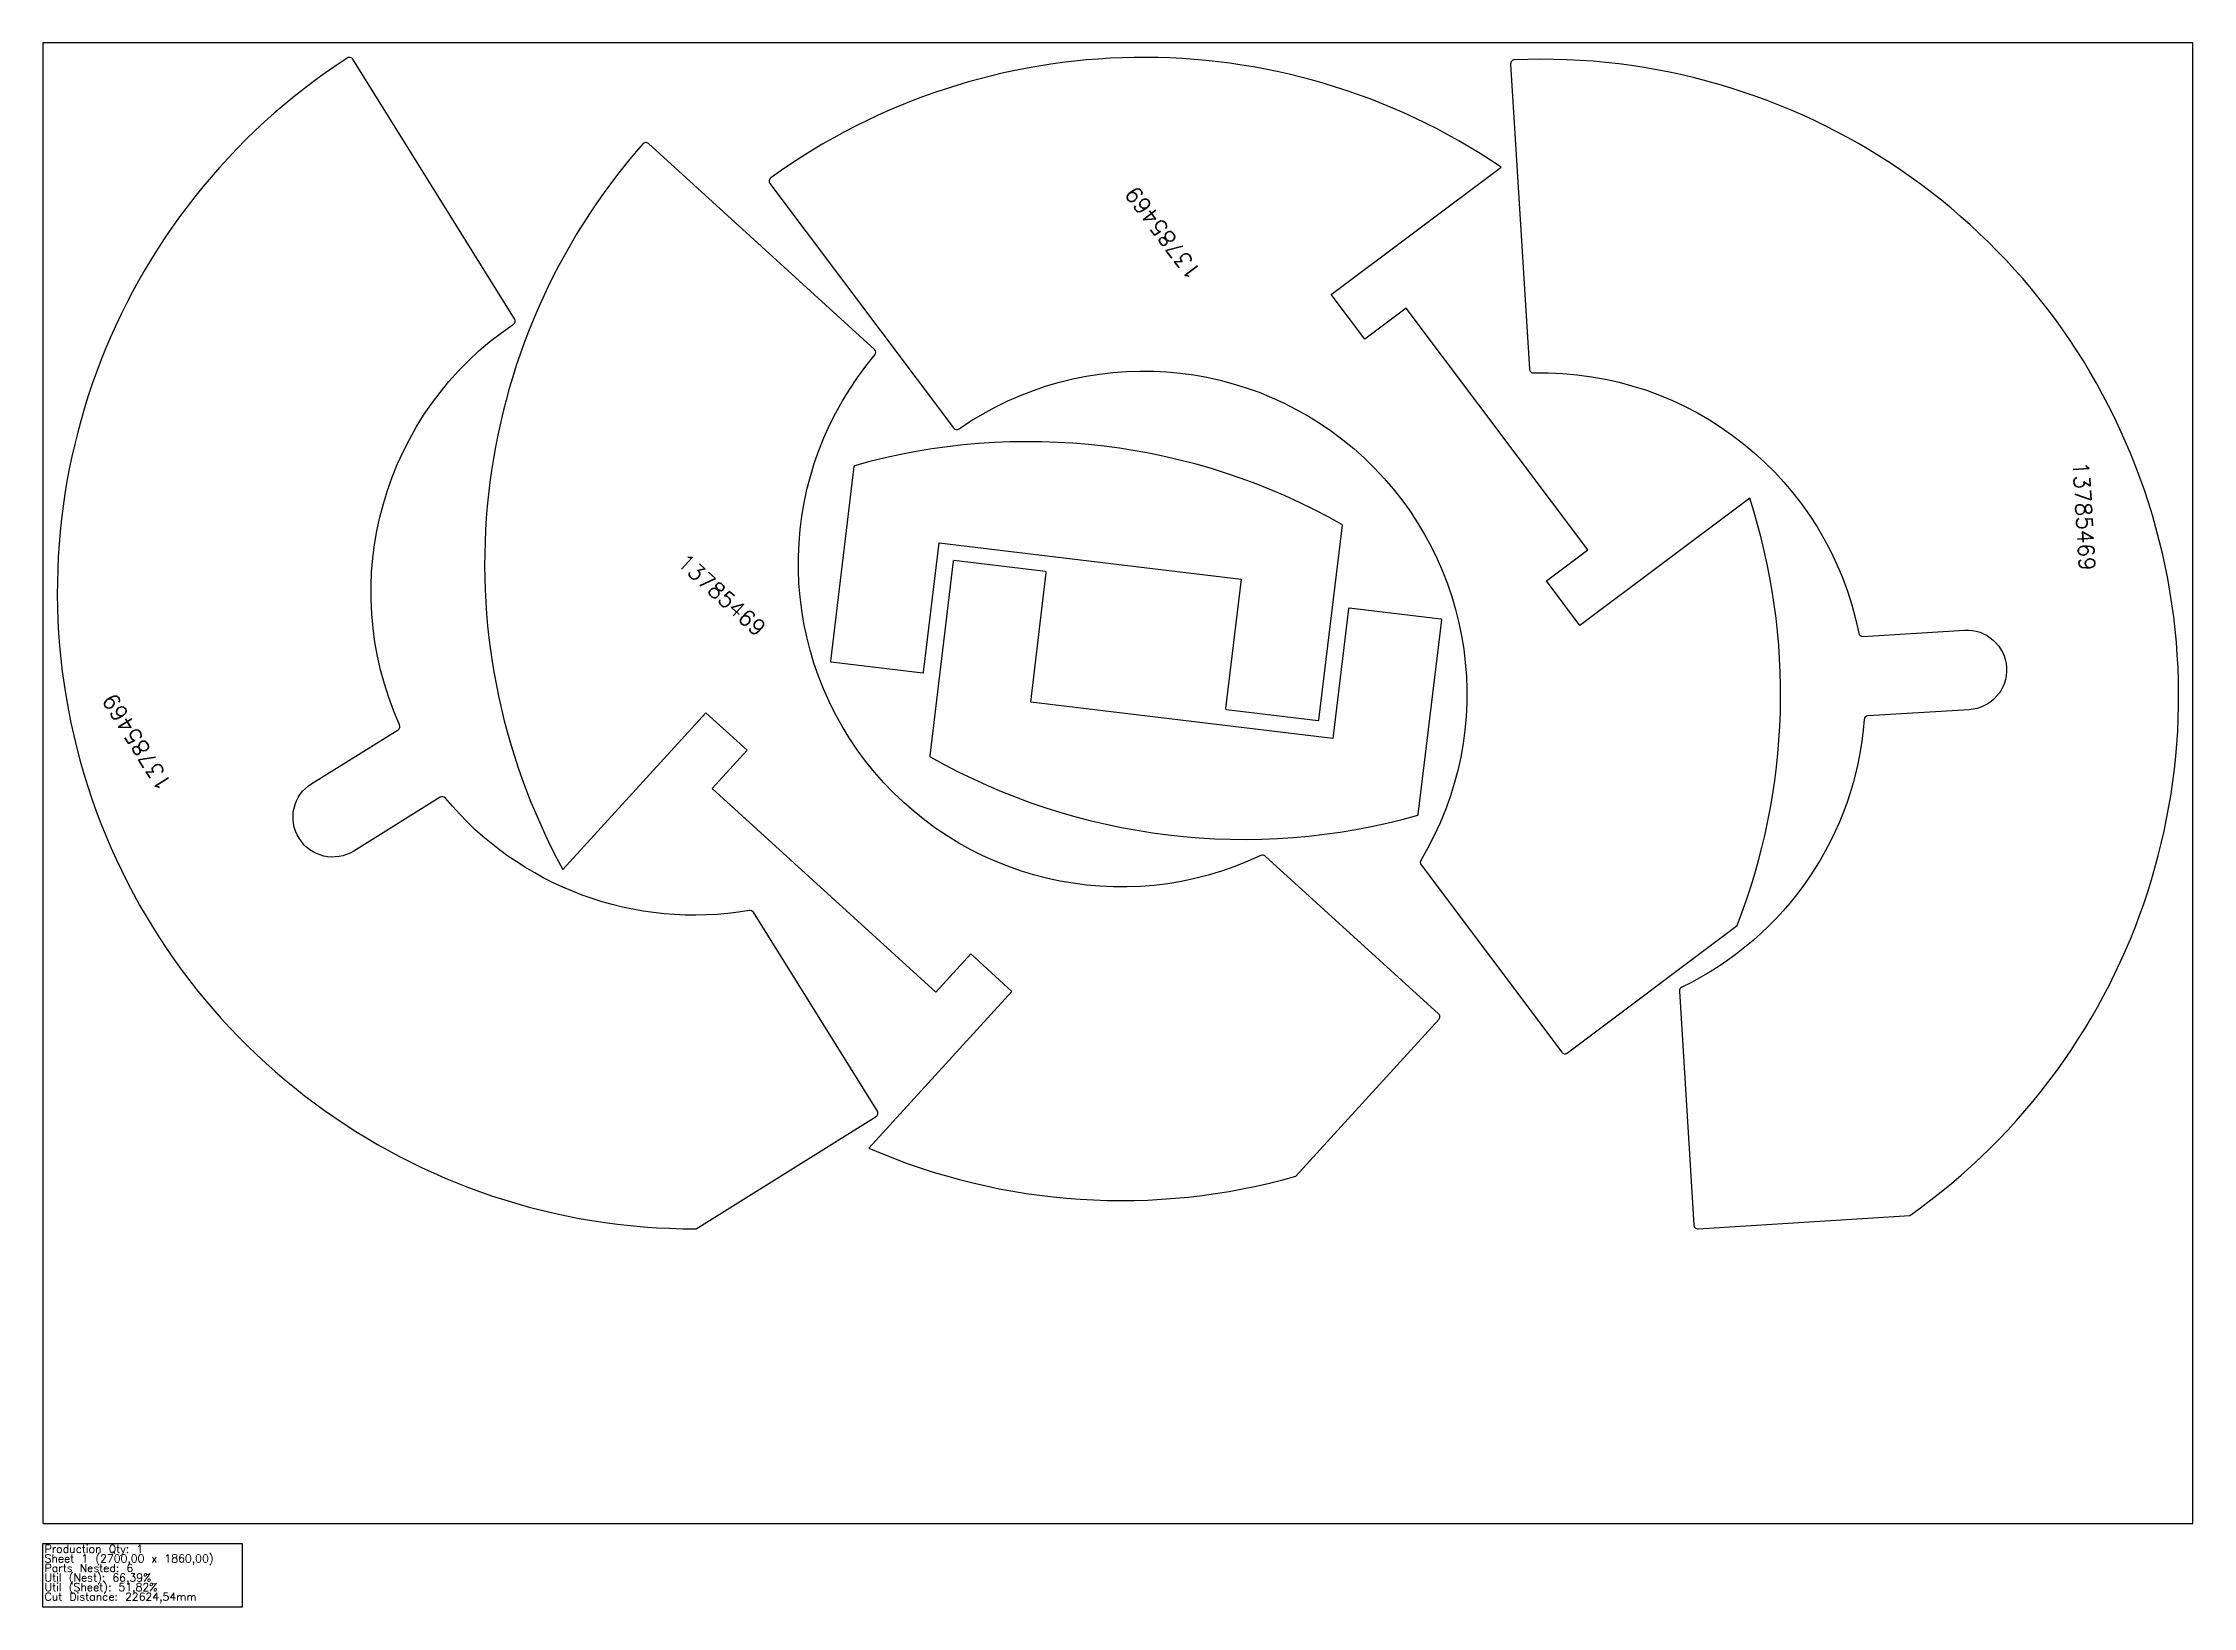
# Model space of a CAD drawing. Header units: millimetres. Extents: x 0 to 2700, y -105 to 1860.
import ezdxf

# ---------------------------------------------------------------- set-up
doc = ezdxf.new("R2010")
doc.units = ezdxf.units.MM
for name, color, linetype in [('13785469', 7, 'Continuous'), ('sheet', 24, 'Continuous'), ('Stats', 7, 'Continuous'), ('Texto', 7, 'Continuous')]:
    doc.layers.add(name, color=color, linetype=linetype)
doc.styles.get("Standard").update_dxf_attribs({"font": 'txt.shx'})

msp = doc.modelspace()

# ---------------------------------------------------------------- linework, layer by layer
at = {"color": 6}
for points in [[(1631.3, 1255.1, 0.200488), (1018.9, 1328.8, 0.302519), (1018.2, 1327.9), (988.8, 1083.5, 0.414214), (989.7, 1082.3), (1104.8, 1068.5, 0.414214), (1105.9, 1069.4), (1125.5, 1232.2), (1504.8, 1186.5), (1485.2, 1023.7, 0.414214), (1486.1, 1022.6), (1601.2, 1008.7, 0.414214), (1602.3, 1009.6), (1631.8, 1254.1, 0.302519)], [(1114, 963.3, 0.200488), (1726.4, 889.8, 0.302519), (1727.1, 890.6), (1756.5, 1135.1, 0.414214), (1755.6, 1136.2), (1640.4, 1150, 0.414214), (1639.3, 1149.2), (1619.7, 986.3), (1240.5, 1031.9), (1260, 1194.7, 0.414214), (1259.1, 1195.8), (1144, 1209.7, 0.414214), (1142.9, 1208.8), (1113.5, 964.3, 0.302519)]]:
    msp.add_lwpolyline(points, format="xyb", close=True, dxfattribs=at)
at = {"layer": '13785469', "color": 6}
for points in [[(887, 770.1, -0.268668), (505.3, 911.3, 0.375425), (498.8, 912.4), (390.4, 844.8, -1), (337.5, 929.7), (445.9, 997.2, 0.375425), (447.8, 1003.5, -0.365048), (590.8, 1506.7, 0.403562), (592.3, 1513.5), (389.1, 1839.5, 0.419751), (382.1, 1841.1, 0.747623), (820.1, 370.2), (1046.2, 511.2, 0.414214), (1047.8, 518.1), (892.1, 767.9, 0.304987)], [(2143.3, 1288.2), (1930.1, 1128.1), (1888.1, 1184.1), (1940, 1223.1), (1711.9, 1527), (1659.9, 1488), (1617.9, 1544), (1831.1, 1704, 0.315075), (914, 1690.6, 0.419751), (912.9, 1683.5), (1143.5, 1376.3, 0.403562), (1150.4, 1375.2, -0.807997), (1730.3, 833.1, 0.304987), (1730.6, 827.5), (1907.3, 592.1, 0.414214), (1914.3, 591.1), (2127.4, 751.1, 0.172937)], [(2055, 668.8), (2073.1, 375, 0.414214), (2078.4, 370.3), (2344.3, 386.7, 0.747623), (1847.9, 1838.8, 0.419751), (1843.1, 1833.5), (1866.7, 1450.1, 0.403562), (1871.8, 1445.4, -0.365048), (2280.2, 1118.4, 0.375425), (2285.4, 1114.4), (2412.9, 1122.3, -1), (2419, 1022.4), (2291.6, 1014.6, 0.375425), (2286.9, 1010, -0.268668), (2057.9, 673.6, 0.304987)], [(1216.8, 668.3), (1037.3, 471.3, 0.172937), (1573.5, 436.2), (1752.9, 633.1, 0.414214), (1752.6, 640.2), (1535, 838.4, 0.304987), (1529.5, 839.2, -0.807997), (1044.7, 1468, 0.403562), (1044.3, 1474.9), (760.3, 1733.6, 0.419751), (753.2, 1733.2, 0.315075), (652.9, 821.5), (832.5, 1018.5), (884.2, 971.4), (840.4, 923.4), (1121.3, 667.4), (1165.1, 715.5)]]:
    msp.add_lwpolyline(points, format="xyb", close=True, dxfattribs=at)
at = {"layer": 'sheet', "color": 7}
msp.add_lwpolyline([(0, 0), (2700, 0), (2700, 1860), (0, 1860)], close=True, dxfattribs=at)
at = {"layer": 'Stats', "color": 151}
msp.add_lwpolyline([(0, -25), (250, -25), (250, -105), (0, -105), (0, -25)], close=True, dxfattribs=at)

# ---------------------------------------------------------------- texts
at = {"layer": 'Stats', "color": 60}
for s, p in [('Production Qty: 1', (2, -37)), ('Sheet 1 (2700,00 x 1860,00)', (2, -49)), ('Parts Nested: 6', (2, -61)), ('Util (Nest): 66,39%', (2, -73)), ('Util (Sheet): 51,82%', (2, -85)), ('Cut Distance: 22624,54mm', (2, -97))]:
    msp.add_text(s, height=10, dxfattribs=at).set_placement(p)
at = {"layer": 'Texto', "color": 6, "char_height": 20, "width": 431.733, "attachment_point": 1}
for insert, rotation in [((1439.6, 1560.3), 126.898), ((2569, 1334.6), 273.5185), ((808.4, 1220.1), 317.6652), ((145.8, 918.1), 121.9336)]:
    msp.add_mtext('13785469', dxfattribs=dict(at, insert=insert, rotation=rotation))

doc.saveas('drawing.dxf')
